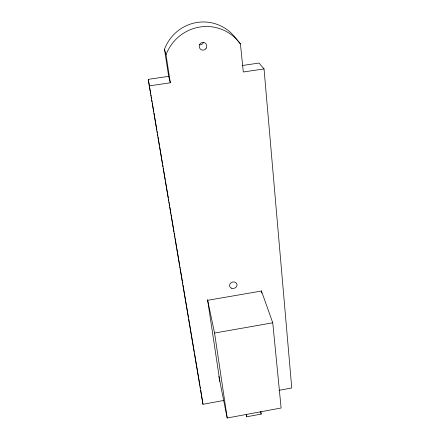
<?xml version="1.0" encoding="UTF-8"?>
<svg xmlns="http://www.w3.org/2000/svg" width="440" height="440" viewBox="0 0 440 440"><rect width="100%" height="100%" fill="white"/><g stroke="black" fill="none" stroke-linecap="round" stroke-linejoin="round"><path stroke-width="0.66" d="M218.862 376.47L227.2 418L281.116 407.995L272.756 322.806L261.382 290.791M246.224 414.937L246.664 416.785L261.173 414.09L260.865 411.444M149.144 85.91L170.33 82.775L168.669 76.351L148.242 79.354L202.961 404.278L223.812 400.455M278.977 390.335L291.759 387.986L264.044 68.921L259.055 63.052L242.369 65.505M207.499 299.569L214.566 333.047L272.756 322.806M264.044 68.921L243.293 71.989L240.444 43.962L236.209 38.88A41.855 41.008 -69.6 0 0 197.599 22.38A41.855 41.008 -69.6 0 0 164.483 49.214L168.669 76.351M164.483 49.214L166.018 54.736L170.33 82.775M260.678 412.258L261.173 414.09M148.242 79.354L150.645 93.577M150.871 94.93L151.102 96.283M151.333 97.642L151.558 98.995M151.789 100.347L152.014 101.701M152.246 103.059L153.731 111.859M153.962 113.212L156.822 130.147M157.047 131.5L157.278 132.853M157.504 134.206L157.735 135.564M157.965 136.917L159.451 145.717M159.676 147.076L162.536 164.005M162.767 165.357L162.998 166.711M163.224 168.064L163.455 169.422M163.68 170.775L165.171 179.581M165.396 180.934L168.256 197.863M168.487 199.215L168.713 200.569M168.944 201.927L169.169 203.28M169.4 204.633L169.631 205.986M169.857 207.345L170.885 213.439M171.116 214.792L173.976 231.721M174.202 233.073L174.433 234.432M174.658 235.785L174.889 237.138M175.12 238.491L176.605 247.297M176.836 248.65L179.691 265.579M179.922 266.937L180.153 268.29M180.378 269.643L182.325 281.155M182.551 282.507L182.781 283.866M183.007 285.219L185.411 299.437M185.642 300.795L188.502 317.724M188.727 319.077L194.216 351.582M194.447 352.935L199.936 385.44M200.162 386.793L200.393 388.152M200.734 390.181L202.961 404.278M219.857 381.414L207.647 300.305L261.464 291.038L261.679 293.09M214.566 333.047L227.2 418M246.318 414.139L246.664 416.785M203.451 42.471A3.74 3.625 -83.8 0 1 202.978 43.318L202.312 44.011A3.74 3.625 -83.8 0 1 199.639 44.77M166.018 54.736A43.324 42.444 -63 0 1 200.426 26.928A43.324 42.444 -63 0 1 240.444 43.962M205.97 48.593L205.277 49.308A3.867 3.757 -80.3 0 1 201.553 49.846L200.706 49.352A3.867 3.757 -80.3 0 1 200.007 43.94A3.867 3.757 -80.3 0 1 205.282 43.175A3.867 3.757 -80.3 0 1 205.97 48.593M231.759 288.283A3.79 3.223 -16.2 0 0 237.034 284.581A3.79 3.223 -16.2 0 0 231.11 282.711A3.79 3.223 -16.2 0 0 231.759 288.283"/></g></svg>
